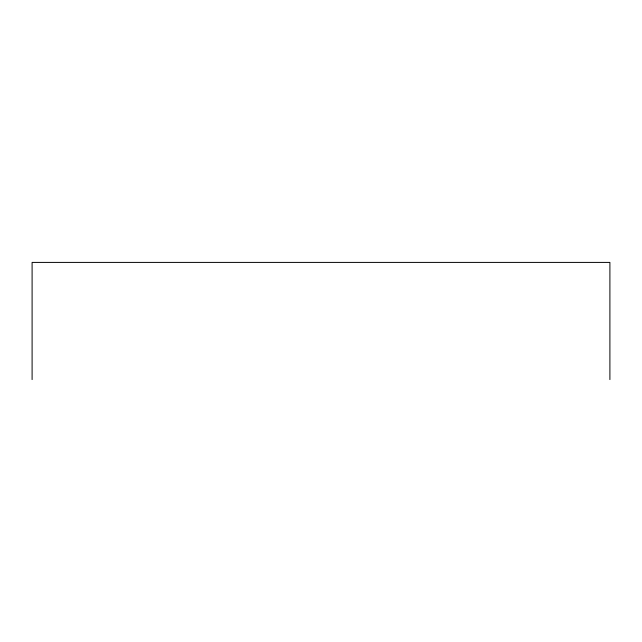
<?xml version="1.0" encoding="UTF-8"?>
<svg xmlns="http://www.w3.org/2000/svg" width="642" height="642" viewBox="0 0 642 642"><rect width="100%" height="100%" fill="white"/><g stroke="black" fill="none" stroke-linecap="round" stroke-linejoin="round"><path stroke-width="0.96" d="M609.9 379.591L609.9 262.409L32.1 262.409L32.1 379.591"/></g></svg>
